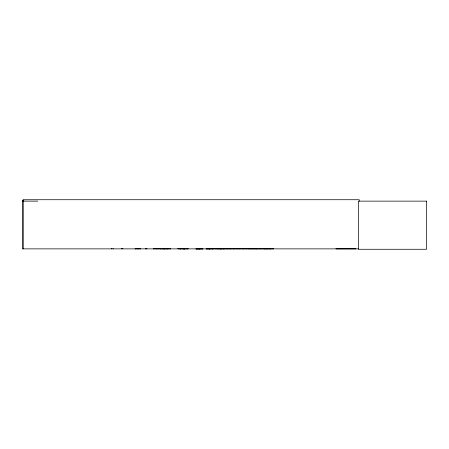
<?xml version="1.0" encoding="UTF-8"?>
<svg xmlns="http://www.w3.org/2000/svg" width="449" height="449" viewBox="0 0 449 449"><rect width="100%" height="100%" fill="white"/><g stroke="black" fill="none" stroke-linecap="round" stroke-linejoin="round"><path stroke-width="0.67" d="M187.676 248.853L187.682 248.471M187.89 248.853L187.89 248.471L187.912 248.808M209.386 248.819L208.892 248.83L210.014 248.55L210.289 248.841L209.868 248.55L209.509 248.853M246.647 248.853L246.692 248.471M336.222 248.55L336.172 248.869L355.782 248.853L355.726 248.55M355.72 248.869L355.782 248.55L336.166 248.55L336.228 248.853M180.459 248.808L180.526 248.471M180.481 248.819L180.459 248.471M336.166 248.695L355.782 248.679M265.342 248.869L265.398 248.471M226.476 248.853L226.464 248.471M226.543 248.808L226.554 248.471M246.383 248.808L246.406 248.471M253.298 248.768L253.185 248.471M260.891 248.808L260.914 248.471M260.555 248.869L273.598 248.808M260.689 248.808L260.712 248.471M153.418 248.819L159.243 248.819M140.419 248.819L140.453 248.505L140.486 248.869M160.012 248.869L170.704 248.819M272.532 248.819L272.543 248.471M231.314 248.869L231.314 248.471L231.229 248.819M145.465 248.853L145.768 248.505M256.991 248.819L257.008 248.505M196.033 248.83L202.611 248.55L202.892 248.841L196.033 248.83L202.875 248.858M199.541 248.853L199.884 248.55L200.164 248.841L199.188 248.55L198.778 248.853L199.042 248.55L199.412 248.869M202.611 248.55L202.331 248.83L202.645 248.695M217.164 248.841L206.158 248.83L217.159 248.555M217.58 248.853L217.776 248.55L224.073 248.55C224.983 248.942 223.192 248.931 224.073 248.55M221.464 248.858L221.166 248.695M223.411 248.695L223.097 248.83L223.377 248.55L223.602 248.869M135.093 248.819L140.453 248.768M135.278 248.819L135.312 248.505L135.351 248.869M164.429 248.819L164.474 248.505M226.38 248.819L226.419 248.505M227.211 248.819L227.256 248.505M230.388 248.819L230.427 248.505M145.717 248.819L145.863 248.471M196.976 248.695L197.291 248.841L197.01 248.55L196.814 248.853M201.882 248.695L202.196 248.841L201.915 248.55L201.719 248.853M206.478 248.695L217.176 248.684M209.352 248.695L209.088 248.864M211.849 248.853L212.046 248.55L212.237 248.853M218.001 248.869L217.776 248.55M220.728 248.869L220.504 248.55L220.223 248.83L221.346 248.55L221.626 248.841L221.2 248.55L220.874 248.869M23.853 200.232L22.45 200.232L22.45 248.869L358.515 248.869M22.45 201.135L37.851 201.135M232.879 248.555L245.014 248.555M224.107 248.695L217.81 248.695M232.863 248.684L245.031 248.673M187.918 248.853L177.877 248.819L177.815 248.471M217.496 248.83L231.269 248.768M232.47 248.869L232.47 248.471L232.515 248.768L259.993 248.853M221.379 248.695L221.076 248.853M220.684 248.695L220.386 248.853M210.048 248.695L209.728 248.83M206.635 248.853L206.445 248.55M199.917 248.695L199.62 248.853M199.221 248.695L198.924 248.853M196.314 248.679L196.595 248.841L196.314 248.55M183.708 248.819L183.703 248.37M183.54 248.819L183.512 248.505M270.242 248.819L270.225 248.505M263.597 248.808L263.63 248.471M259.864 248.808L259.836 248.471M253.331 248.819L253.315 248.471M270.349 248.808L270.32 248.471M255.43 248.808L255.414 248.471M248.533 248.819L248.516 248.505L248.505 248.869M220.975 248.808L220.964 248.471M187.749 248.819L187.749 248.471M180.672 248.808L180.689 248.471M216.609 248.853L216.603 248.471M359.217 201.135L359.217 199.726L23.241 199.726L23.241 248.869M273.587 248.471L273.643 248.869M270.203 248.471L270.203 248.869M270.023 248.37L270.023 248.869M269.776 248.37L269.776 248.869M269.209 248.37L269.209 248.869M268.962 248.37L268.962 248.869M267.346 248.471L267.346 248.869M266.79 248.37L266.79 248.869M266.684 248.37L266.684 248.869M266.56 248.37L266.498 248.869L266.453 248.37M264.68 248.37L264.68 248.869M264.444 248.37L264.461 248.869M264.231 248.37L264.231 248.869M257.03 248.471L257.03 248.869M256.317 248.37L256.317 248.869M256.087 248.37L256.087 248.869M254.128 248.37L254.128 248.869M253.898 248.37L253.898 248.869M251.844 248.37L251.844 248.869M251.603 248.37L251.603 248.869M250.379 248.869L250.211 248.37M249.97 248.37L249.97 248.869M243.201 248.37L243.201 248.869M243.167 248.37L243.167 248.869M242.915 248.37L242.954 248.869M237.313 248.471L237.313 248.869M236.477 248.471L236.477 248.869M234.709 248.37L234.709 248.869M234.569 248.37L234.569 248.869M233.878 248.37L233.878 248.869M233.738 248.37L233.738 248.869M233.295 248.471L233.295 248.869M230.472 248.471L230.472 248.869M230.04 248.37L230.04 248.869M229.899 248.37L229.899 248.869M229.203 248.37L229.203 248.869M229.063 248.37L229.063 248.869M228.03 248.471L228.03 248.869M227.295 248.471L227.295 248.869M224.455 248.37L224.455 248.869M224.214 248.37L224.214 248.869M223.31 248.37L223.31 248.869M223.063 248.37L223.063 248.869M219.488 248.471L219.488 248.869M213.112 248.37L213.123 248.869M209.386 248.471L209.38 248.869M184.528 248.471L184.528 248.869M184.472 248.269L184.472 248.869M184.421 248.37L184.404 248.869M184.258 248.37L184.258 248.869M184.174 248.37L184.152 248.869M184.045 248.269L183.989 248.869M183.95 248.37L183.95 248.869M183.478 248.471L183.478 248.869M183.254 248.269L183.254 248.869M182.642 248.269L182.642 248.869M180.694 248.471L180.689 248.869M180.245 248.37L180.245 248.869M180.049 248.37L180.049 248.869M170.407 248.471L170.407 248.869M167.825 248.471L167.825 248.869M167.741 248.37L167.741 248.869M167.595 248.37L167.595 248.869M166.237 248.471L166.237 248.869M165.215 248.269L165.215 248.869M164.783 248.37L164.783 248.869M164.603 248.37L164.603 248.869M164.514 248.471L164.514 248.869M163.997 248.269L163.997 248.869M163.155 248.37L163.155 248.869M163.009 248.37L163.009 248.869M162.684 248.471L162.684 248.869M160.344 248.471L160.344 248.869M159.305 248.471L159.305 248.869M157.071 248.37L157.071 248.869M156.875 248.37L156.875 248.869M153.642 248.471L153.642 248.869M146.89 248.269L146.89 248.869M146.643 248.37L146.643 248.869M138.533 248.269L138.533 248.869M138.393 248.37L138.393 248.869M137.13 248.269L137.13 248.869M122.818 248.269L122.818 248.869M121.415 248.269L121.415 248.869M113.058 248.269L113.058 248.869M111.661 248.269L111.661 248.869M267.587 248.768L267.604 248.471L267.587 248.768M207.141 248.55C206.237 248.914 208.033 248.937 207.141 248.55M212.742 248.55C211.838 248.914 213.634 248.937 212.742 248.55M218.472 248.55C217.569 248.914 219.365 248.937 218.472 248.55M426.55 201.135L358.425 201.135L358.425 249.274L426.55 249.274L426.55 201.135M239.474 248.869L239.474 248.471L239.424 248.869M212.871 248.869L212.871 248.37L212.865 248.869"/></g></svg>
